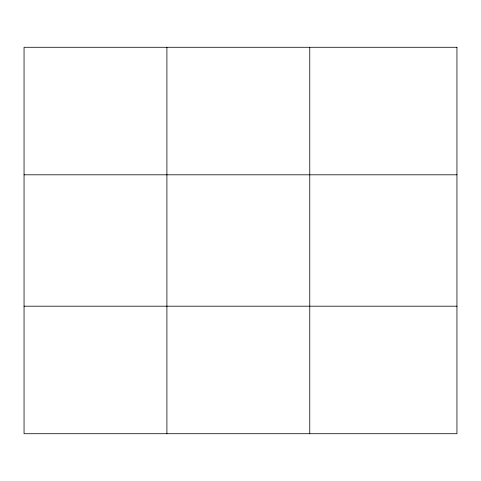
<?xml version="1.0" encoding="UTF-8"?>
<svg xmlns="http://www.w3.org/2000/svg" width="481" height="481" viewBox="0 0 481 481"><rect width="100%" height="100%" fill="white"/><g stroke="black" fill="none" stroke-linecap="round" stroke-linejoin="round"><path stroke-width="0.72" d="M24.05 174.807L456.95 174.807M24.05 306.193L456.95 306.193M309.764 47.282L309.764 433.718M166.907 47.282L166.907 433.718M456.95 47.282L24.05 47.282L24.05 433.718L456.95 433.718L456.95 47.282"/></g></svg>
